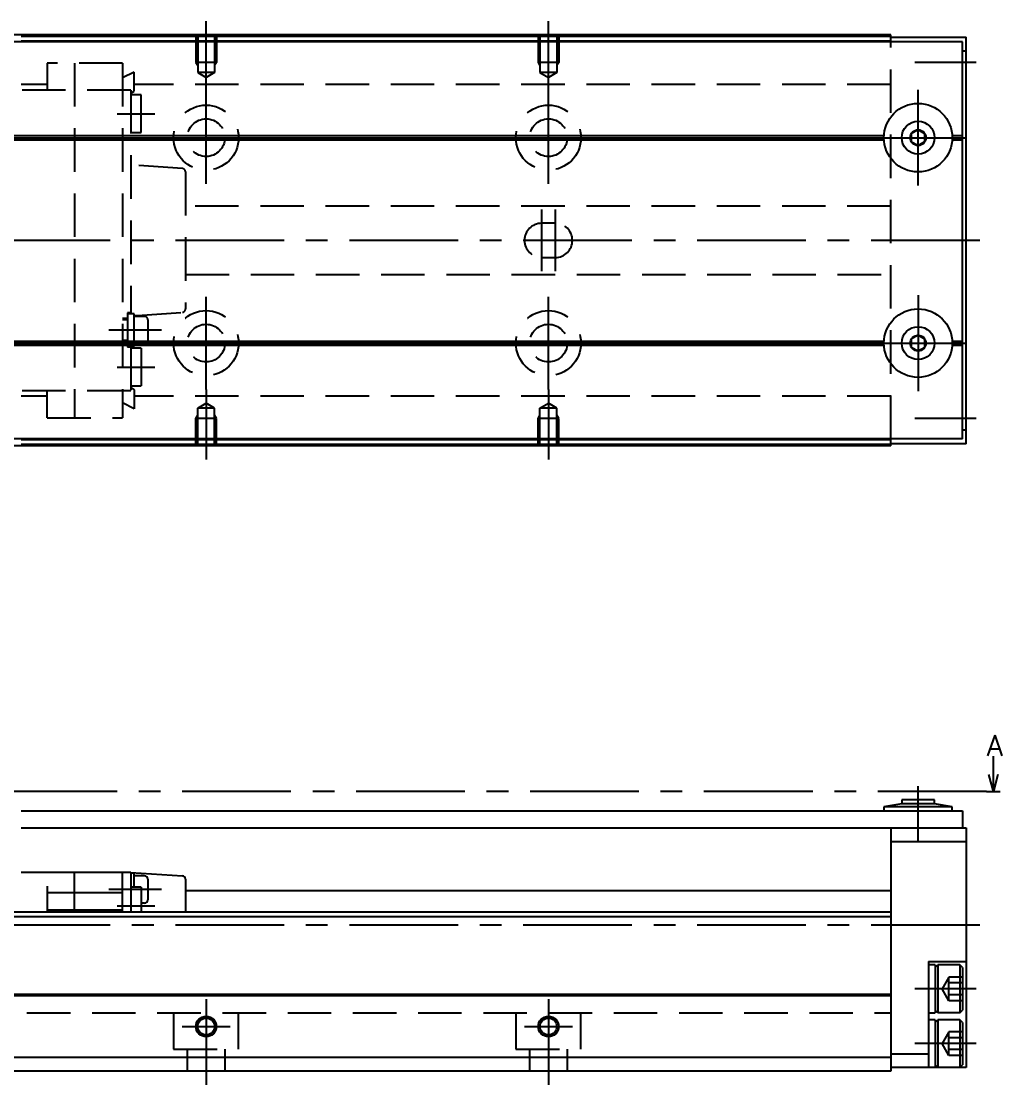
# Model space of a CAD drawing. Extents: x -2 to 501, y -8 to 279.
# Drawn here: x 357.8 to 501, y 8 to 163.3 of the extents above; entities that cross this region are included whole.
import ezdxf

# ---------------------------------------------------------------- set-up
doc = ezdxf.new("R2010")
doc.units = 0
doc.header["$LTSCALE"] = 0.5
doc.linetypes.add('CENTER', pattern=[50.8, 31.75, -6.35, 6.35, -6.35])
doc.linetypes.add('DASHED', pattern=[19.05, 12.7, -6.35])
for name, color, linetype in [('MSM_CENTER', 1, 'CENTER'), ('MSM_CONTINUOUS', 7, 'CONTINUOUS'), ('MSM_DASHED', 4, 'DASHED'), ('MSM_NARROW', 5, 'CONTINUOUS'), ('MSM_PART_NUMBER', 7, 'CONTINUOUS')]:
    doc.layers.add(name, color=color, linetype=linetype)
doc.styles.get("Standard").update_dxf_attribs({"font": 'txt.shx', "height": 3, "bigfont": 'bigfont.shx'})

msp = doc.modelspace()

# ---------------------------------------------------------------- linework, layer by layer
at = {"layer": 'MSM_CENTER'}
for p, q in [((384.76, 153.09), (384.76, 163.3)), ((434.76, 153.09), (434.76, 163.3)), ((497.26, 157.3), (488.26, 157.3)), ((384.76, 139.55), (384.76, 153.05)), ((434.76, 139.55), (434.76, 153.05)), ((488.76, 139.3), (488.76, 153.3)), ((371.76, 149.8), (377.26, 149.8)), ((378.01, 146.3), (391.51, 146.3)), ((428.01, 146.3), (441.51, 146.3)), ((481.76, 146.3), (495.76, 146.3)), ((433.76, 135.8), (433.76, 126.8)), ((435.76, 135.8), (435.76, 126.8)), ((497.76, 131.3), (196.26, 131.3)), ((384.76, 109.55), (384.76, 123.05)), ((434.76, 109.55), (434.76, 123.05)), ((488.76, 123.3), (488.76, 109.3)), ((378.26, 118.2), (370.56, 118.2)), ((378.01, 116.3), (391.51, 116.3)), ((428.01, 116.3), (441.51, 116.3)), ((481.76, 116.3), (495.76, 116.3)), ((371.76, 112.8), (377.26, 112.8)), ((384.76, 109.51), (384.76, 99.3)), ((434.76, 109.51), (434.76, 99.3)), ((497.26, 105.3), (488.26, 105.3)), ((488.76, 43.5), (488.76, 51.6)), ((498.76, 50.8), (189.76, 50.8)), ((378.26, 36.5), (370.56, 36.5)), ((377.26, 34.1), (371.76, 34.1)), ((497.76, 31.3), (196.26, 31.3)), ((497.26, 22), (488.26, 22)), ((384.76, 20.5), (384.76, 8)), ((434.76, 20.5), (434.76, 8)), ((381.26, 16.5), (388.26, 16.5)), ((431.26, 16.5), (438.26, 16.5)), ((497.26, 14), (488.26, 14))]:
    msp.add_line(p, q, dxfattribs=at)
at = {"layer": 'MSM_CONTINUOUS'}
for p, q in [((495.26, 160.3), (223.26, 160.3)), ((484.76, 161.3), (234.76, 161.3)), ((484.76, 161.1), (357.76, 161.1)), ((484.76, 160.4), (357.76, 160.4)), ((484.76, 160.3), (484.76, 161.3)), ((484.76, 161), (495.76, 161)), ((495.26, 102.3), (495.26, 160.3)), ((495.76, 101.6), (495.76, 161)), ((495.26, 159), (495.76, 159)), ((234.75, 146.6), (483.77, 146.6)), ((234.75, 146), (483.77, 146)), ((234.76, 146.3), (483.76, 146.3)), ((488.76, 147.45), (487.76, 146.88)), ((487.76, 146.88), (487.76, 145.72)), ((489.76, 146.88), (488.76, 147.45)), ((489.76, 145.72), (489.76, 146.88)), ((493.75, 146.6), (495.26, 146.6)), ((493.75, 146), (495.26, 146)), ((493.76, 146.3), (495.26, 146.3)), ((487.76, 145.72), (488.76, 145.15)), ((488.76, 145.15), (489.76, 145.72)), ((234.75, 116.6), (483.77, 116.6)), ((488.76, 117.45), (487.76, 116.88)), ((487.76, 116.88), (487.76, 115.72)), ((489.76, 116.88), (488.76, 117.45)), ((489.76, 115.72), (489.76, 116.88)), ((493.75, 116.6), (495.26, 116.6)), ((234.75, 116), (483.77, 116)), ((234.76, 116.3), (483.76, 116.3)), ((487.76, 115.72), (488.76, 115.15)), ((488.76, 115.15), (489.76, 115.72)), ((493.75, 116), (495.26, 116)), ((493.76, 116.3), (495.26, 116.3)), ((495.76, 103.6), (495.26, 103.6)), ((495.26, 102.3), (223.26, 102.3)), ((484.76, 101.3), (234.76, 101.3)), ((484.76, 102.2), (357.76, 102.2)), ((484.76, 101.5), (357.76, 101.5)), ((484.76, 101.3), (484.76, 102.3)), ((495.76, 101.6), (484.76, 101.6)), ((499.76, 50.8), (499.76, 55.98)), ((499.76, 50.8), (499.09, 53.3)), ((500.43, 53.3), (499.76, 50.8)), ((498.76, 50.8), (500.76, 50.8)), ((486.36, 49), (483.76, 48.6)), ((493.76, 48.6), (483.76, 48.6)), ((483.76, 48.6), (483.76, 48)), ((491.16, 49.6), (486.36, 49.6)), ((486.36, 49.6), (486.36, 49)), ((491.16, 49), (486.36, 49)), ((491.16, 49), (491.16, 49.6)), ((493.76, 48.6), (491.16, 49)), ((493.76, 48), (493.76, 48.6)), ((357.76, 48), (495.26, 48)), ((495.26, 48), (495.26, 45.5)), ((357.76, 45.5), (495.76, 45.5)), ((484.76, 45.5), (484.76, 10)), ((495.76, 45.5), (495.76, 10.5)), ((484.76, 43.5), (495.76, 43.5)), ((373.76, 39), (357.76, 39)), ((365.56, 33.2), (365.56, 39)), ((372.56, 33.2), (372.56, 39)), ((373.76, 39), (373.76, 33.2)), ((373.76, 39), (381.29, 38.53)), ((374.26, 38.9), (373.76, 38.9)), ((374.26, 36.85), (374.26, 38.9)), ((375.76, 38.5), (374.26, 38.5)), ((376.26, 38), (376.26, 35)), ((381.76, 38.03), (381.76, 33.2)), ((361.56, 37), (361.56, 33.2)), ((372.56, 36), (361.56, 36)), ((375.26, 36.85), (373.76, 36.85)), ((375.26, 36.85), (375.26, 33.2)), ((484.76, 36.3), (381.76, 36.3)), ((375.76, 34.5), (375.26, 34.5)), ((484.76, 33.2), (234.76, 33.2)), ((372.56, 33.5), (361.56, 33.5)), ((484.76, 32.5), (234.76, 32.5)), ((490.26, 26), (490.26, 10.5)), ((490.26, 26), (495.76, 26)), ((491.26, 25.5), (490.26, 25.5)), ((491.26, 25.1), (491.66, 25.5)), ((491.26, 25.5), (491.26, 18.5)), ((491.66, 25.5), (491.66, 18.5)), ((494.86, 25.5), (491.66, 25.5)), ((495.26, 25.1), (494.86, 25.5)), ((494.86, 25.5), (494.86, 18.5)), ((495.26, 25.1), (495.26, 18.9)), ((484.76, 21.2), (234.76, 21.2)), ((484.76, 21), (234.76, 21)), ((491.66, 18.5), (491.26, 18.9)), ((494.86, 18.5), (495.26, 18.9)), ((490.26, 18.5), (491.26, 18.5)), ((491.26, 17.5), (490.26, 17.5)), ((491.26, 17.5), (491.26, 10.5)), ((491.26, 17.1), (491.66, 17.5)), ((494.86, 18.5), (491.66, 18.5)), ((491.66, 17.5), (491.66, 10.5)), ((494.86, 17.5), (491.66, 17.5)), ((494.86, 17.5), (494.86, 10.5)), ((495.26, 17.1), (494.86, 17.5)), ((495.26, 17.1), (495.26, 10.9)), ((484.76, 12.5), (490.26, 12.5)), ((484.76, 12), (234.76, 12)), ((491.66, 10.5), (491.26, 10.9)), ((494.86, 10.5), (495.26, 10.9)), ((484.76, 10), (234.76, 10)), ((495.76, 10.5), (484.76, 10.5)), ((494.86, 10.5), (491.66, 10.5))]:
    msp.add_line(p, q, dxfattribs=at)
for centre, radius in [((488.76, 146.3), 5), ((488.76, 146.3), 2.4), ((488.76, 146.3), 1.15), ((488.76, 116.3), 5), ((488.76, 116.3), 2.4), ((488.76, 116.3), 1.15), ((384.76, 16.5), 1.23), ((434.76, 16.5), 1.23)]:
    msp.add_circle(centre, radius, dxfattribs=at)
for centre, start, end in [((375.76, 38), 0, 90), ((381.26, 38.03), 0, 86.4237), ((375.76, 35), 270, 0)]:
    msp.add_arc(centre, 0.5, start, end, dxfattribs=at)
at = {"layer": 'MSM_DASHED'}
for p, q in [((383.26, 161.3), (383.26, 157.3)), ((383.53, 161.3), (383.53, 155.8)), ((385.99, 161.3), (385.99, 155.8)), ((386.26, 161.3), (386.26, 157.3)), ((433.26, 161.3), (433.26, 157.3)), ((433.53, 161.3), (433.53, 155.8)), ((435.99, 161.3), (435.99, 155.8)), ((436.26, 161.3), (436.26, 157.3)), ((484.76, 102.3), (484.76, 160.3)), ((372.56, 157.2), (361.56, 157.2)), ((361.56, 157.2), (361.56, 153.25)), ((365.56, 157.2), (365.56, 105.4)), ((372.56, 157.2), (372.56, 105.4)), ((383.26, 157.3), (383.53, 156.83)), ((386.26, 157.3), (383.26, 157.3)), ((386.26, 157.3), (385.99, 156.83)), ((433.26, 157.3), (433.53, 156.83)), ((436.26, 157.3), (433.26, 157.3)), ((436.26, 157.3), (435.99, 156.83)), ((374.26, 155.89), (372.56, 155.04)), ((374.26, 153.1), (374.26, 155.89)), ((385.99, 155.8), (383.53, 155.8)), ((383.53, 155.8), (384.76, 155.09)), ((385.99, 155.8), (384.76, 155.09)), ((435.99, 155.8), (433.53, 155.8)), ((433.53, 155.8), (434.76, 155.09)), ((435.99, 155.8), (434.76, 155.09)), ((361.56, 154.05), (357.76, 154.05)), ((484.76, 154.05), (374.26, 154.05)), ((373.76, 153.25), (357.76, 153.25)), ((373.76, 153.25), (373.76, 120.6)), ((373.76, 152.8), (374.26, 153.1)), ((375.26, 152.55), (373.76, 152.55)), ((375.26, 147.05), (375.26, 152.55)), ((373.76, 147.05), (375.26, 147.05)), ((381.29, 141.79), (373.76, 142.3)), ((381.76, 141.29), (381.76, 121.31)), ((484.76, 136.3), (381.76, 136.3)), ((435.76, 133.8), (433.76, 133.8)), ((433.76, 128.8), (435.76, 128.8)), ((381.76, 126.3), (484.76, 126.3)), ((373.26, 119.9), (372.56, 119.9)), ((373.26, 119.7), (372.56, 119.7)), ((373.26, 120.7), (373.26, 115.7)), ((373.76, 120.7), (373.26, 120.7)), ((374.26, 120.6), (373.26, 120.6)), ((374.26, 115.8), (374.26, 120.6)), ((374.26, 120.31), (374.76, 120.31)), ((375.76, 120.2), (374.26, 120.2)), ((374.76, 120.31), (381.3, 120.81)), ((376.26, 119.7), (376.26, 116.7)), ((373.26, 116.7), (372.56, 116.7)), ((373.26, 116.5), (372.56, 116.5)), ((373.26, 115.8), (374.26, 115.8)), ((373.76, 115.7), (373.26, 115.7)), ((373.76, 115.8), (373.76, 109.35)), ((375.26, 115.55), (373.76, 115.55)), ((375.76, 116.2), (374.26, 116.2)), ((375.26, 115.55), (375.26, 110.05)), ((373.76, 109.35), (357.76, 109.35)), ((361.56, 105.4), (361.56, 109.35)), ((373.76, 110.05), (375.26, 110.05)), ((373.76, 109.8), (374.26, 109.5)), ((374.26, 109.5), (374.26, 106.71)), ((361.56, 108.55), (357.76, 108.55)), ((374.26, 106.71), (372.56, 107.56)), ((484.76, 108.55), (374.26, 108.55)), ((383.53, 106.8), (384.76, 107.51)), ((385.99, 106.8), (384.76, 107.51)), ((433.53, 106.8), (434.76, 107.51)), ((435.99, 106.8), (434.76, 107.51)), ((383.26, 105.3), (383.53, 105.77)), ((383.53, 101.3), (383.53, 106.8)), ((385.99, 106.8), (383.53, 106.8)), ((385.99, 101.3), (385.99, 106.8)), ((386.26, 105.3), (385.99, 105.77)), ((433.26, 105.3), (433.53, 105.77)), ((433.53, 101.3), (433.53, 106.8)), ((435.99, 106.8), (433.53, 106.8)), ((435.99, 101.3), (435.99, 106.8)), ((436.26, 105.3), (435.99, 105.77)), ((361.56, 105.4), (372.56, 105.4)), ((383.26, 101.3), (383.26, 105.3)), ((386.26, 105.3), (383.26, 105.3)), ((386.26, 101.3), (386.26, 105.3)), ((433.26, 101.3), (433.26, 105.3)), ((436.26, 105.3), (433.26, 105.3)), ((436.26, 101.3), (436.26, 105.3)), ((493.26, 23.73), (492.26, 22)), ((493.26, 20.27), (493.26, 23.73)), ((495.26, 23.73), (493.26, 23.73)), ((493.26, 20.27), (492.26, 22)), ((495.26, 22.87), (493.26, 22.87)), ((495.26, 21.13), (493.26, 21.13)), ((495.26, 20.27), (493.26, 20.27)), ((234.76, 18.5), (484.76, 18.5)), ((380.01, 18.5), (380.01, 13.2)), ((389.51, 13.2), (389.51, 18.5)), ((430.01, 18.5), (430.01, 13.2)), ((439.51, 13.2), (439.51, 18.5)), ((493.26, 15.73), (492.26, 14)), ((493.26, 12.27), (493.26, 15.73)), ((495.26, 15.73), (493.26, 15.73)), ((493.26, 12.27), (492.26, 14)), ((495.26, 14.87), (493.26, 14.87)), ((380.01, 13.2), (389.51, 13.2)), ((382.01, 13.2), (382.01, 10)), ((387.51, 13.2), (387.51, 10)), ((430.01, 13.2), (439.51, 13.2)), ((432.01, 13.2), (432.01, 10)), ((437.51, 13.2), (437.51, 10)), ((495.26, 13.13), (493.26, 13.13)), ((495.26, 12.27), (493.26, 12.27))]:
    msp.add_line(p, q, dxfattribs=at)
for centre, radius in [((384.76, 146.3), 4.75), ((434.76, 146.3), 4.75), ((384.76, 146.3), 2.75), ((434.76, 146.3), 2.75), ((384.76, 116.3), 4.75), ((434.76, 116.3), 4.75), ((384.76, 116.3), 2.75), ((434.76, 116.3), 2.75)]:
    msp.add_circle(centre, radius, dxfattribs=at)
for centre, radius, start, end in [((381.26, 141.29), 0.5, 0, 86.1409), ((433.76, 131.3), 2.5, 90, 270), ((435.76, 131.3), 2.5, 270, 90), ((381.26, 121.31), 0.5, 274.3825, 0), ((375.76, 119.7), 0.5, 0, 90), ((375.76, 116.7), 0.5, 270, 0)]:
    msp.add_arc(centre, radius, start, end, dxfattribs=at)
at = {"layer": 'MSM_NARROW'}
for centre in [(384.76, 16.5), (434.76, 16.5)]:
    msp.add_circle(centre, 1.5, dxfattribs=at)

# ---------------------------------------------------------------- texts
at = {"layer": 'MSM_PART_NUMBER'}
msp.add_text('A', height=3, dxfattribs=at).set_placement((498.79, 56.03))

doc.saveas('drawing.dxf')
